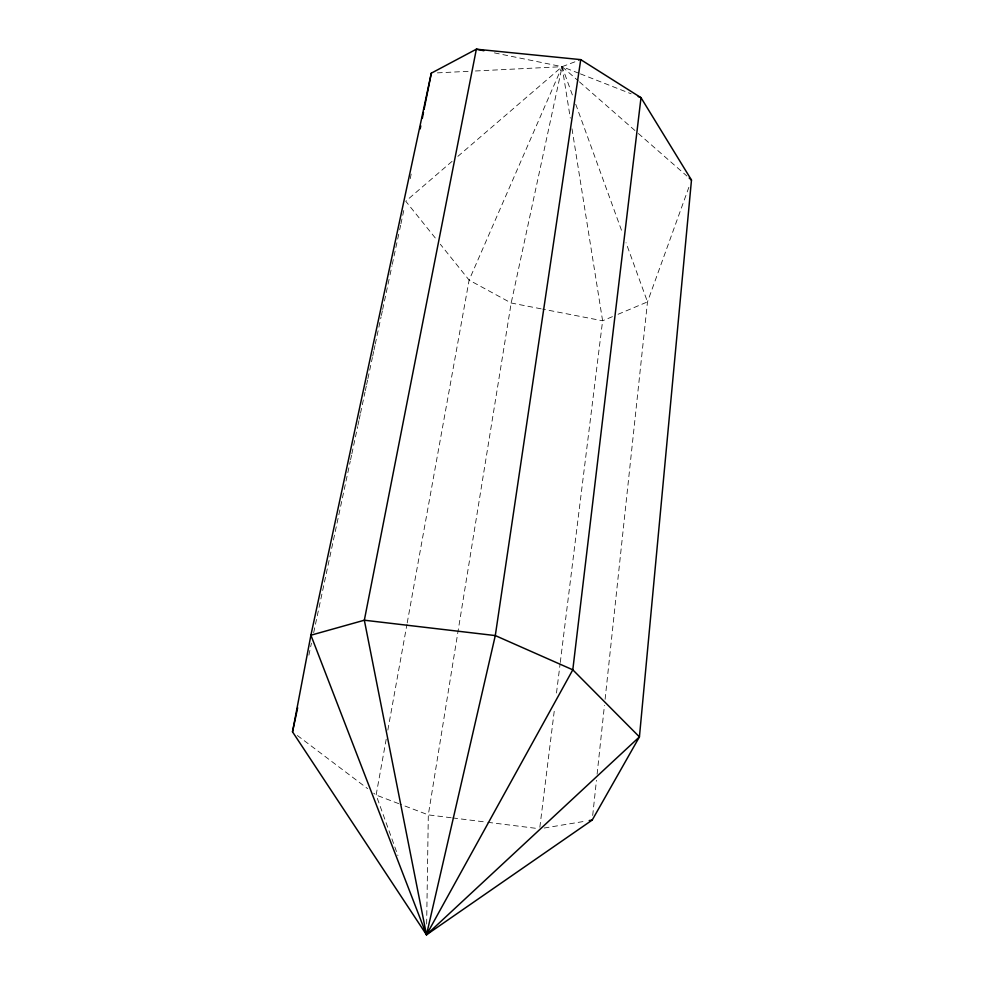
<?xml version="1.0" encoding="UTF-8"?>
<svg xmlns="http://www.w3.org/2000/svg" width="984" height="984" viewBox="0 0 984 984"><rect width="100%" height="100%" fill="white"/><g stroke="black" fill="none" stroke-linecap="round" stroke-linejoin="round"><path stroke-width="0.74" stroke-dasharray="4.92 3.69" d="M426.65 924.038L428.311 814.887L511.188 303.01L562.098 66.678L579.293 60.172M592.7 815.478L596.452 780.324M597.103 774.199L604.447 705.417M605.098 699.304L647.497 301.891L688.898 187.218M539.847 827.249L554.595 708.259M556.489 693.007L560.081 664.015M560.265 662.49L602.614 320.784L571.987 128.695M386.208 739.181L376.122 795.047L397.93 855.563M387.844 730.116L406.946 624.409M407.216 622.897L469.122 280.108L562.098 66.678L579.01 73.32M410.267 178.621L411.164 174.094M308.878 655.172L311.436 643.142M313.687 632.626L350.255 461.262M350.575 459.762L351.546 455.248M351.866 453.747L357.635 426.687M357.955 425.186L358.914 420.672M359.246 419.172L360.206 414.67M360.525 413.157L365.015 392.112M365.335 390.611L366.294 386.109M366.614 384.596L367.586 380.095M367.905 378.594L372.395 357.549M372.715 356.036L373.674 351.534M373.994 350.033L374.966 345.519M375.285 344.019L381.054 316.959M381.374 315.458L382.333 310.944M382.665 309.443L389.713 276.369M390.033 274.868L391.964 265.852M392.284 264.352L399.344 231.277M399.664 229.776L400.623 225.262M400.943 223.762L404.153 208.731M452.087 161.351L405.752 201.216L436.478 239.469M457.868 156.37L562.098 66.678L578.272 80.848M612.442 316.651L602.614 320.784L542.664 309.124M618.05 314.29L647.497 301.891L626.021 242.728M544.164 828.036L586.206 821.062M437.388 72.865L469.331 71.279M475.42 70.983L562.098 66.678L573.106 96.985M451.189 817.741L428.311 814.887L400.107 804.174M452.714 817.938L486.268 822.12M487.793 822.316L538.125 828.589M541.163 308.828L511.188 303.01L469.122 280.108L440.328 244.253M494.411 52.878L562.098 66.678L570.302 118.105M398.692 803.633L376.122 795.047L373.699 793.215M580.412 73.874L631.138 93.8M297.365 735.491L367.635 788.639M579.428 81.869L637.189 132.483M638.345 133.492L686.869 176.001M575.726 104.206L622.355 232.63"/><path stroke-width="1.48" d="M691.481 180.047L639.428 736.893L592.208 820.066L426.49 934.8L292.519 731.838L310.907 635.209L431.312 73.173L476.354 49.2L580.732 59.63L641.002 97.674L691.481 180.047L689.181 178.03M580.732 59.63L495.296 635.578L426.49 934.8L639.428 736.893L572.799 669.821L495.296 635.578L364.338 620.215L310.907 635.209L426.49 934.8L572.799 669.821L641.002 97.674L638.186 96.567M420.193 128.904L420.783 125.89M422.296 118.363L423.489 112.336M424.092 109.322L431.312 73.173M292.519 731.838L297.648 707.779M589.207 820.558L592.208 820.066M483.882 50.737L476.354 49.2L364.338 620.215L426.49 934.8"/></g></svg>
